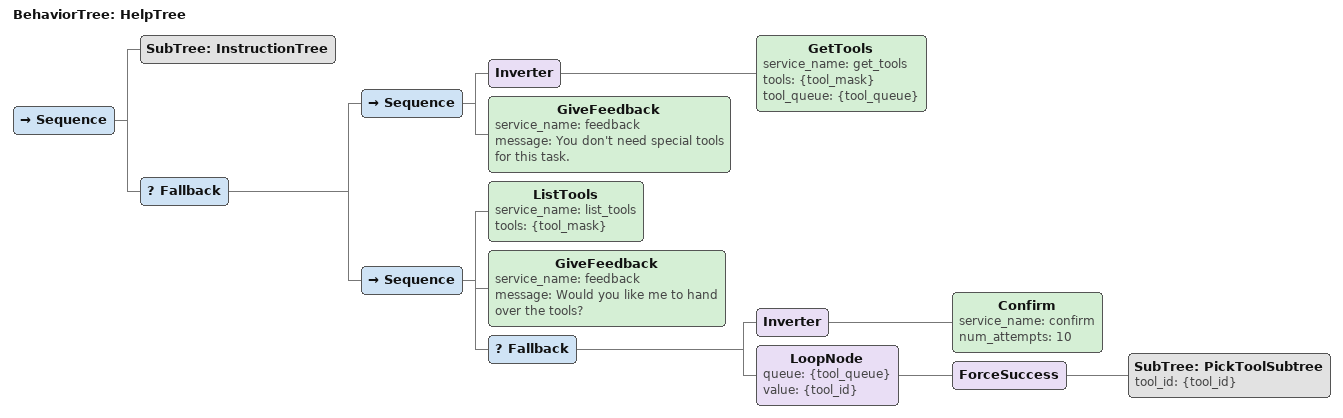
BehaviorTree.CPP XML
<root BTCPP_format="4">
    <BehaviorTree ID="HelpTree">
        <Sequence>
            <SubTree ID="InstructionTree"/>
            <Fallback>
                <Sequence>
                    <Inverter>
                        <GetTools service_name="get_tools"
                              tools="{tool_mask}"
                             tool_queue="{tool_queue}"/>
                    </Inverter>
                    <GiveFeedback service_name="feedback"
                                  message="You don't need special tools for this task."/>
                </Sequence>
                <Sequence>
                    <ListTools service_name="list_tools"
                               tools="{tool_mask}"/>
                    <GiveFeedback service_name="feedback"
                               message="Would you like me to hand over the tools?"/>
                    <Fallback>
                        <Inverter>
                            <Confirm service_name="confirm"
                                    num_attempts="10"/>
                        </Inverter>
                        <LoopNode queue="{tool_queue}" value="{tool_id}">
                            <ForceSuccess>
                                <SubTree ID="PickToolSubtree" tool_id="{tool_id}"/>
                            </ForceSuccess>
                        </LoopNode>
                    </Fallback>
                </Sequence>
            </Fallback>
        </Sequence>
    </BehaviorTree>
</root>
